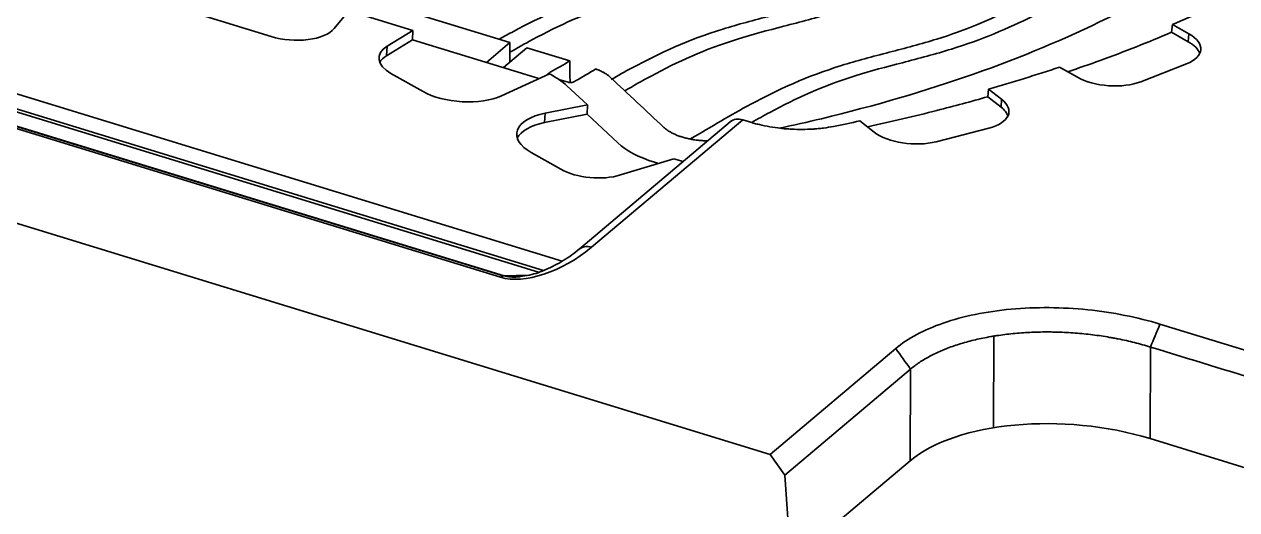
# Model space of a CAD drawing. Header units: millimetres. Extents: x 5 to 1651, y 545 to 1674.
# Drawn here: x 1395.5 to 1530.6, y 733.3 to 787.4 of the extents above; entities that cross this region are included whole.
import ezdxf

# ---------------------------------------------------------------- set-up
doc = ezdxf.new("R2010")
doc.units = ezdxf.units.MM
doc.layers.add('10', color=7, linetype='Continuous', true_color=0xffffff)

msp = doc.modelspace()

# ---------------------------------------------------------------- linework, layer by layer
at = {"layer": '10', "color": 7, "linetype": 'Continuous', "lineweight": 35}
for p, q in [((1253.093, 823.053), (1455.467, 761.002)), ((1243.054, 822.245), (1448.619, 759.216)), ((1448.891, 759.371), (1243.326, 822.4)), ((1243.438, 822.414), (1449.004, 759.385)), ((1452.852, 759.797), (1250.255, 821.917)), ((1251.668, 821.82), (1453.408, 759.964)), ((1411.435, 789.575), (1423.054, 786.012)), ((1430.068, 786.898), (1431.707, 788.885)), ((1438.848, 786.696), (1431.707, 788.885)), ((1449.662, 785.336), (1438.204, 788.849)), ((1322.086, 787.491), (1478.639, 739.49)), ((1438.848, 786.696), (1435.981, 784.929)), ((1438.812, 785.664), (1438.848, 786.696)), ((1523.478, 787.346), (1523.381, 786.488)), ((1525.236, 785.442), (1523.381, 786.488)), ((1523.478, 787.346), (1525.297, 786.32)), ((1435.908, 783.875), (1438.812, 785.664)), ((1451.9, 781.651), (1438.812, 785.664)), ((1447.051, 783.138), (1449.662, 785.336)), ((1449.662, 785.336), (1449.628, 783.158)), ((1525.236, 785.442), (1525.297, 786.32)), ((1435.981, 784.929), (1435.908, 783.875)), ((1448.923, 782.564), (1451.534, 784.762)), ((1451.534, 784.762), (1456.314, 783.296)), ((1510.893, 782.602), (1512.888, 781.477)), ((1519.942, 780.982), (1525.052, 782.976)), ((1436.4, 781.91), (1439.971, 779.897)), ((1448.72, 779.422), (1454.058, 781.847)), ((1455.104, 781.246), (1456.135, 780.93)), ((1456.014, 780.536), (1458.283, 778.411)), ((1502.99, 780.166), (1502.9, 779.31)), ((1502.99, 780.166), (1504.45, 779.026)), ((1453.599, 777.484), (1458.283, 778.411)), ((1458.265, 777.368), (1458.283, 778.411)), ((1504.39, 778.148), (1502.9, 779.31)), ((1504.39, 778.148), (1504.45, 779.026)), ((1453.599, 777.484), (1453.526, 776.43)), ((1453.526, 776.43), (1458.265, 777.368)), ((1461.669, 774.178), (1458.265, 777.368)), ((1474.212, 776.524), (1457.339, 762.32)), ((1458.748, 762.547), (1475.604, 776.735)), ((1475.604, 776.735), (1476.344, 776.508)), ((1488.651, 776.615), (1490.253, 775.364)), ((1497.162, 774.307), (1503.008, 775.815)), ((1452.016, 773.104), (1455.336, 771.232)), ((1461.989, 770.599), (1467.909, 772.405)), ((1466.204, 771.885), (1465.766, 772.02)), ((1468.943, 772.088), (1467.909, 772.405)), ((1449.004, 759.385), (1451.75, 759.438)), ((1548.453, 745.91), (1522.088, 753.994)), ((1503.532, 742.453), (1503.561, 752.657)), ((1492.653, 751.287), (1478.639, 739.49)), ((1521.029, 751.448), (1521, 741.245)), ((1494.295, 748.99), (1480.28, 737.193)), ((1494.265, 738.787), (1494.295, 748.99)), ((1521, 741.245), (1546.064, 733.56)), ((1480.28, 737.193), (1478.639, 739.49)), ((1480.942, 727.572), (1494.265, 738.787)), ((1480.28, 737.193), (1480.942, 727.572))]:
    msp.add_line(p, q, dxfattribs=at)
for centre, major_axis, ratio, start_param, end_param in [((1425.396, 787.984), (-4.988, 0.345), 0.4741923, 1.1150499, 2.8149416), ((1521.647, 784.895), (-4.988, 0.345), 0.4741923, 2.3542337, 3.92503), ((1521.587, 784.017), (-4.988, 0.345), 0.4741923, 3.3283236, 3.92503), ((1440.049, 783.335), (-4.988, 0.345), 0.4741923, 5.6983435, 7.0666226), ((1439.976, 782.281), (-4.988, 0.345), 0.4741923, 5.6983435, 6.0585001), ((1447.201, 777.704), (9.984, -0.682), 0.474242, 0.9980225, 1.1134551), ((1447.228, 778.739), (9.984, -0.682), 0.474242, 0.5281862, 0.8503446), ((1516.538, 782.901), (-4.988, 0.345), 0.4741923, 0.7834373, 2.3542337), ((1444.35, 781.606), (5.986, -0.414), 0.4741923, 3.92503, 5.5630041), ((1500.275, 777.949), (-4.988, 0.345), 0.4741923, 2.1831914, 3.7539877), ((1456.395, 774.814), (5.986, -0.414), 0.4741923, 2.0894998, 3.92503), ((1475.531, 775.02), (1.362, -1.466), 0.7649462, 2.2184468, 3.1040921), ((1500.214, 777.071), (-4.988, 0.345), 0.4741923, 3.3283265, 3.7539877), ((1456.322, 773.76), (-5.986, 0.414), 0.4741923, 5.2310924, 6.0964588), ((1470.464, 775.967), (9.984, -0.682), 0.474242, 3.667875, 4.2550478), ((1494.429, 776.441), (-4.988, 0.345), 0.4741923, 0.6123951, 2.1831914), ((1458.985, 772.657), (-4.988, 0.345), 0.4741923, 0.7834373, 2.2495131), ((1454.425, 765.074), (7.478, 4.664), 0.5215041, 3.5672324, 4.979993), ((1458.627, 760.79), (-1.288, 1.53), 0.7905591, 5.3975203, 6.2831659), ((1448.497, 757.46), (0.586, 1.912), 0.3875022, 0.103954, 0.5402863), ((1511.883, 733.175), (19.983, -1.533), 0.4814541, 1.1342948, 2.6857207)]:
    msp.add_ellipse(centre, major_axis=major_axis, ratio=ratio, start_param=start_param, end_param=end_param, dxfattribs=at)
for points, knots in [([(1479.66, 775.796), (1481.245, 776.137), (1488.839, 777.868), (1501.665, 781.626), (1516.633, 787.875), (1529.202, 795.244), (1539.087, 803.566), (1546.063, 812.65), (1549.972, 822.29), (1550.623, 830.925), (1549.676, 836.282), (1549.135, 838.281)], [0, 0, 0, 0, 0.0331063, 0.1603872, 0.2876682, 0.4149491, 0.5422301, 0.669511, 0.796792, 0.9240729, 1, 1, 1, 1]), ([(1494.827, 806.617), (1492.637, 804.773), (1487.427, 801.712), (1479.61, 797.223), (1472.462, 794.192), (1465.473, 792.366), (1457.725, 790.347), (1452.541, 787.965), (1448.99, 786.006), (1448.457, 785.707)], [0, 0, 0, 0, 0.2063516, 0.3832072, 0.5600627, 0.6542931, 0.7485236, 0.9621569, 1, 1, 1, 1]), ([(1449.634, 784.258), (1450.48, 784.744), (1454.257, 786.865), (1459.461, 789.257), (1466.887, 791.195), (1474.168, 793.095), (1481.724, 796.3), (1489.566, 800.818), (1494.895, 803.936), (1497.212, 805.885)], [0, 0, 0, 0, 0.0597887, 0.2685493, 0.3606305, 0.4527116, 0.6255333, 0.798355, 1, 1, 1, 1]), ([(1508.048, 802.563), (1505.857, 800.719), (1500.648, 797.658), (1492.83, 793.169), (1485.682, 790.139), (1478.694, 788.312), (1470.946, 786.293), (1465.495, 783.789), (1461.71, 781.675), (1460.931, 781.229)], [0, 0, 0, 0, 0.2027544, 0.376527, 0.5502995, 0.6428873, 0.7354751, 0.9453844, 1, 1, 1, 1]), ([(1510.432, 801.832), (1508.116, 799.882), (1502.787, 796.764), (1494.945, 792.246), (1487.389, 789.041), (1480.107, 787.141), (1472.682, 785.203), (1467.34, 782.749), (1463.433, 780.54), (1462.45, 779.971)], [0, 0, 0, 0, 0.1997422, 0.3709331, 0.542124, 0.6333363, 0.7245485, 0.9313393, 1, 1, 1, 1]), ([(1521.268, 798.509), (1519.078, 796.666), (1513.868, 793.604), (1506.051, 789.115), (1498.903, 786.085), (1491.914, 784.258), (1484.167, 782.24), (1477.174, 779.027), (1472.077, 775.969), (1469.784, 774.615)], [0, 0, 0, 0, 0.1841513, 0.3419799, 0.4998085, 0.5839012, 0.6679939, 0.8586436, 1, 1, 1, 1]), ([(1476.586, 776.443), (1477.26, 776.827), (1480.872, 778.838), (1485.903, 781.15), (1493.328, 783.087), (1500.609, 784.988), (1508.165, 788.193), (1516.007, 792.711), (1521.336, 795.828), (1523.653, 797.778)], [0, 0, 0, 0, 0.0483231, 0.2596295, 0.3528335, 0.4460376, 0.6209668, 0.795896, 1, 1, 1, 1]), ([(1523.381, 786.488), (1520.813, 785.393), (1517.005, 783.893), (1513.026, 782.496), (1511.81, 782.084)], [0, 0, 0, 0, 0.6982645, 1, 1, 1, 1]), ([(1456.314, 783.296), (1455.628, 782.892), (1454.842, 782.431), (1454.034, 781.966), (1453.943, 781.914)], [0, 0, 0, 0, 0.8876644, 1, 1, 1, 1]), ([(1456.766, 780.963), (1456.833, 781.001), (1457.675, 781.487), (1458.493, 781.967), (1459.231, 782.402)], [0, 0, 0, 0, 0.0786218, 1, 1, 1, 1]), ([(1460.875, 781.459), (1460.777, 781.55), (1460.669, 781.639), (1460.521, 781.746), (1460.49, 781.768), (1460.428, 781.81), (1460.333, 781.873), (1460.233, 781.934), (1460.129, 781.993), (1460.094, 782.013), (1460.022, 782.052), (1459.986, 782.071), (1459.875, 782.128), (1459.799, 782.165), (1459.566, 782.272), (1459.402, 782.339), (1459.231, 782.402)], [0, 0, 0, 0, 0.25, 0.25, 0.3125, 0.3125, 0.375, 0.5, 0.5, 0.5625, 0.5625, 0.625, 0.625, 0.75, 0.75, 1, 1, 1, 1]), ([(1453.841, 781.774), (1453.841, 781.775), (1453.841, 781.775), (1453.841, 781.793), (1453.845, 781.81), (1453.857, 781.834), (1453.862, 781.842), (1453.873, 781.858), (1453.886, 781.873), (1453.903, 781.887), (1453.922, 781.901), (1453.932, 781.908), (1453.943, 781.914)], [0, 0, 0, 0, 0.0115705, 0.0115705, 0.341047, 0.341047, 0.5057853, 0.5057853, 0.6705235, 0.8352618, 0.8352618, 1, 1, 1, 1]), ([(1456.766, 780.963), (1456.748, 780.953), (1456.729, 780.944), (1456.696, 780.932), (1456.685, 780.928), (1456.661, 780.921), (1456.649, 780.917), (1456.612, 780.909), (1456.586, 780.904), (1456.545, 780.898), (1456.531, 780.897), (1456.503, 780.894), (1456.489, 780.893), (1456.446, 780.891), (1456.418, 780.89), (1456.374, 780.892), (1456.359, 780.892), (1456.33, 780.894), (1456.315, 780.896), (1456.272, 780.9), (1456.244, 780.905), (1456.202, 780.913), (1456.188, 780.916), (1456.161, 780.923), (1456.148, 780.926), (1456.135, 780.93)], [0, 0, 0, 0, 0.125, 0.125, 0.1875, 0.1875, 0.25, 0.25, 0.375, 0.375, 0.4375, 0.4375, 0.5, 0.5, 0.625, 0.625, 0.6875, 0.6875, 0.75, 0.75, 0.875, 0.875, 0.9375, 0.9375, 1, 1, 1, 1]), ([(1502.9, 779.31), (1501.042, 778.781), (1496.654, 777.598), (1492.119, 776.529), (1489.49, 775.959)], [0, 0, 0, 0, 0.4298846, 1, 1, 1, 1]), ([(1471.705, 774.403), (1471.666, 774.404), (1471.626, 774.404), (1471.427, 774.407), (1471.108, 774.42), (1470.791, 774.446), (1470.474, 774.481), (1470.316, 774.501), (1470.079, 774.538), (1470.001, 774.551), (1469.846, 774.579), (1469.769, 774.593), (1469.541, 774.64), (1469.242, 774.708), (1468.955, 774.79), (1468.744, 774.856), (1468.674, 774.879), (1468.536, 774.926), (1468.469, 774.95), (1468.27, 775.025), (1468.014, 775.13), (1467.779, 775.244), (1467.554, 775.364), (1467.446, 775.426), (1467.293, 775.523), (1467.243, 775.556), (1467.147, 775.623), (1467.101, 775.657), (1466.967, 775.759), (1466.884, 775.829), (1466.807, 775.901)], [0, 0, 0, 0, 0.0202082, 0.0202082, 0.1018575, 0.1835068, 0.1835068, 0.2651561, 0.2651561, 0.3059808, 0.3059808, 0.3468054, 0.3468054, 0.4284548, 0.5101041, 0.5101041, 0.5509287, 0.5509287, 0.5917534, 0.5917534, 0.6734027, 0.755052, 0.755052, 0.8367014, 0.8367014, 0.877526, 0.877526, 0.9183507, 0.9183507, 1, 1, 1, 1]), ([(1485.706, 776.008), (1485.344, 775.935), (1484.974, 775.875), (1484.405, 775.801), (1484.213, 775.78), (1483.922, 775.752), (1483.776, 775.739), (1483.628, 775.728), (1483.529, 775.72), (1483.479, 775.717), (1483.033, 775.688), (1482.634, 775.674), (1481.833, 775.671), (1481.43, 775.681), (1480.823, 775.713), (1480.62, 775.727), (1480.366, 775.748), (1480.315, 775.752), (1480.213, 775.761), (1480.162, 775.766), (1480.01, 775.781), (1479.908, 775.792), (1479.403, 775.848), (1479.005, 775.905), (1478.223, 776.039), (1477.837, 776.118), (1477.363, 776.23), (1477.269, 776.253), (1477.081, 776.3), (1476.988, 776.325), (1476.708, 776.4), (1476.525, 776.453), (1476.344, 776.508)], [0, 0, 0, 0, 0.125, 0.125, 0.1875, 0.1875, 0.21875, 0.234375, 0.234375, 0.25, 0.25, 0.375, 0.375, 0.5, 0.5, 0.5625, 0.5625, 0.578125, 0.578125, 0.59375, 0.59375, 0.625, 0.625, 0.75, 0.75, 0.875, 0.875, 0.90625, 0.90625, 0.9375, 0.9375, 1, 1, 1, 1]), ([(1457.442, 762.399), (1456.883, 761.917), (1455.718, 761.081), (1453.84, 760.102), (1452.239, 759.488), (1451.141, 759.344), (1450.768, 759.311)], [0, 0, 0, 0, 0.3427967, 0.6437996, 0.8845701, 1, 1, 1, 1]), ([(1449.004, 759.385), (1449.008, 759.384), (1449.018, 759.381), (1449.032, 759.376), (1449.047, 759.372), (1449.062, 759.368), (1449.077, 759.364), (1449.091, 759.359), (1449.106, 759.355), (1449.121, 759.351), (1449.137, 759.348), (1449.152, 759.344), (1449.167, 759.34), (1449.183, 759.336), (1449.198, 759.333), (1449.214, 759.329), (1449.229, 759.325), (1449.245, 759.322), (1449.261, 759.319), (1449.277, 759.315), (1449.293, 759.312), (1449.309, 759.309), (1449.325, 759.306), (1449.342, 759.303), (1449.358, 759.3), (1449.375, 759.297), (1449.391, 759.294), (1449.408, 759.291), (1449.425, 759.289), (1449.441, 759.286), (1449.458, 759.284), (1449.475, 759.281), (1449.493, 759.279), (1449.51, 759.276), (1449.527, 759.274), (1449.544, 759.272), (1449.562, 759.27), (1449.579, 759.268), (1449.597, 759.266), (1449.615, 759.264), (1449.632, 759.262), (1449.65, 759.26), (1449.668, 759.258), (1449.686, 759.257), (1449.704, 759.255), (1449.723, 759.254), (1449.741, 759.252), (1449.759, 759.251), (1449.778, 759.25), (1449.796, 759.248), (1449.815, 759.247), (1449.833, 759.246), (1449.852, 759.245), (1449.871, 759.244), (1449.89, 759.243), (1449.909, 759.242), (1449.928, 759.242), (1449.947, 759.241), (1449.967, 759.24), (1449.986, 759.24), (1450.005, 759.239), (1450.025, 759.239), (1450.044, 759.239), (1450.064, 759.238), (1450.084, 759.238), (1450.103, 759.238), (1450.123, 759.238), (1450.143, 759.238), (1450.163, 759.238), (1450.183, 759.239), (1450.204, 759.239), (1450.224, 759.239), (1450.244, 759.239), (1450.265, 759.24), (1450.285, 759.24), (1450.306, 759.241), (1450.326, 759.242), (1450.347, 759.243), (1450.368, 759.243), (1450.389, 759.244), (1450.409, 759.245), (1450.43, 759.246), (1450.451, 759.247), (1450.473, 759.249), (1450.494, 759.25), (1450.515, 759.251), (1450.614, 759.258), (1450.704, 759.265), (1450.785, 759.274)], [0, 0, 0, 0, 0.0087679, 0.0175261, 0.0262762, 0.0350196, 0.0437581, 0.0524931, 0.0612262, 0.0699589, 0.0786929, 0.0874297, 0.0961709, 0.104918, 0.1136725, 0.1224361, 0.1312103, 0.1399966, 0.1487966, 0.1576118, 0.1664437, 0.1752938, 0.1841637, 0.1930548, 0.2019686, 0.2109066, 0.2198702, 0.228861, 0.2378803, 0.2469295, 0.2560101, 0.2651234, 0.2742709, 0.2834539, 0.2926737, 0.3019316, 0.3112291, 0.3205673, 0.3299476, 0.3393713, 0.3488395, 0.3583535, 0.3679145, 0.3775237, 0.3871823, 0.3968914, 0.4066522, 0.4164658, 0.4263333, 0.4362558, 0.4462344, 0.45627, 0.4663638, 0.4765168, 0.4867298, 0.497004, 0.5073403, 0.5177397, 0.528203, 0.5387311, 0.549325, 0.5599856, 0.5707136, 0.58151, 0.5923756, 0.6033112, 0.6143175, 0.6253954, 0.6365457, 0.647769, 0.6590662, 0.6704379, 0.6818848, 0.6934077, 0.7050073, 0.7166841, 0.7284389, 0.7402723, 0.7521849, 0.7641774, 0.7762503, 0.7884043, 0.8006398, 0.8129576, 0.8253581, 0.837842, 0.8504096, 1, 1, 1, 1]), ([(1492.653, 751.287), (1493.981, 752.404), (1495.788, 753.37), (1500.161, 754.876), (1502.743, 755.404), (1508.25, 755.91), (1511.173, 755.888), (1516.843, 755.306), (1519.59, 754.759), (1522.088, 753.994)], [0, 0, 0, 0, 0.2468802, 0.2468802, 0.5000033, 0.5000033, 0.7531263, 0.7531263, 1, 1, 1, 1]), ([(1494.295, 748.99), (1494.601, 749.248), (1494.933, 749.496), (1495.646, 749.97), (1496.028, 750.197), (1496.84, 750.629), (1497.271, 750.835), (1497.841, 751.079), (1498.014, 751.151), (1498.191, 751.221), (1498.31, 751.268), (1498.37, 751.291), (1498.671, 751.406), (1498.916, 751.494), (1499.664, 751.75), (1500.18, 751.907), (1501.247, 752.193), (1501.798, 752.323), (1502.65, 752.497), (1502.938, 752.551), (1503.378, 752.628), (1503.599, 752.664), (1503.823, 752.699), (1503.972, 752.722), (1504.047, 752.733), (1504.724, 752.831), (1505.334, 752.903), (1506.567, 753.017), (1507.192, 753.059), (1508.455, 753.113), (1509.094, 753.125), (1509.903, 753.12), (1510.065, 753.118), (1510.309, 753.113), (1510.39, 753.112), (1510.553, 753.108), (1510.96, 753.097), (1511.366, 753.08), (1512.337, 753.027), (1512.981, 752.977), (1514.263, 752.848), (1514.901, 752.77), (1515.853, 752.629), (1516.17, 752.579), (1516.643, 752.497), (1516.801, 752.469), (1517.116, 752.411), (1517.272, 752.381), (1518.052, 752.227), (1518.664, 752.09), (1519.864, 751.789), (1520.452, 751.625), (1521.029, 751.448)], [0, 0, 0, 0, 0.0625, 0.0625, 0.125, 0.125, 0.1875, 0.1875, 0.203125, 0.2109375, 0.2109375, 0.21875, 0.21875, 0.25, 0.25, 0.3125, 0.3125, 0.375, 0.375, 0.40625, 0.40625, 0.421875, 0.4296875, 0.4296875, 0.4375, 0.4375, 0.5, 0.5, 0.5625, 0.5625, 0.625, 0.625, 0.640625, 0.640625, 0.6484375, 0.6484375, 0.65625, 0.6875, 0.6875, 0.75, 0.75, 0.8125, 0.8125, 0.84375, 0.84375, 0.859375, 0.859375, 0.875, 0.875, 0.9375, 0.9375, 1, 1, 1, 1])]:
    msp.add_open_spline(points, degree=3, knots=knots, dxfattribs=at)
for points, degree in [([(1523.478, 787.346), (1525.809, 788.339), (1528.065, 789.371), (1530.244, 790.441)], 3), ([(1456.314, 783.296), (1456.33, 782.496), (1456.346, 781.695), (1456.362, 780.895)], 3), ([(1502.99, 780.166), (1505.687, 780.935), (1508.323, 781.747), (1510.893, 782.602)], 3), ([(1453.943, 781.914), (1453.943, 781.875), (1453.944, 781.835), (1453.945, 781.796)], 3), ([(1460.875, 781.459), (1462.852, 779.606), (1464.83, 777.753), (1466.807, 775.901)], 3), ([(1485.706, 776.008), (1486.693, 776.205), (1487.675, 776.407), (1488.651, 776.615)], 3), ([(1450.768, 759.311), (1450.265, 759.242)], 1), ([(1521.029, 751.448), (1521.358, 752.24), (1521.711, 753.089), (1522.088, 753.994)], 3), ([(1494.295, 748.99), (1493.747, 749.756), (1493.2, 750.521), (1492.653, 751.287)], 3), ([(1547.394, 743.364), (1538.606, 746.059), (1529.817, 748.754), (1521.029, 751.448)], 3)]:
    msp.add_open_spline(points, degree=degree, dxfattribs=at)

doc.saveas('drawing.dxf')
